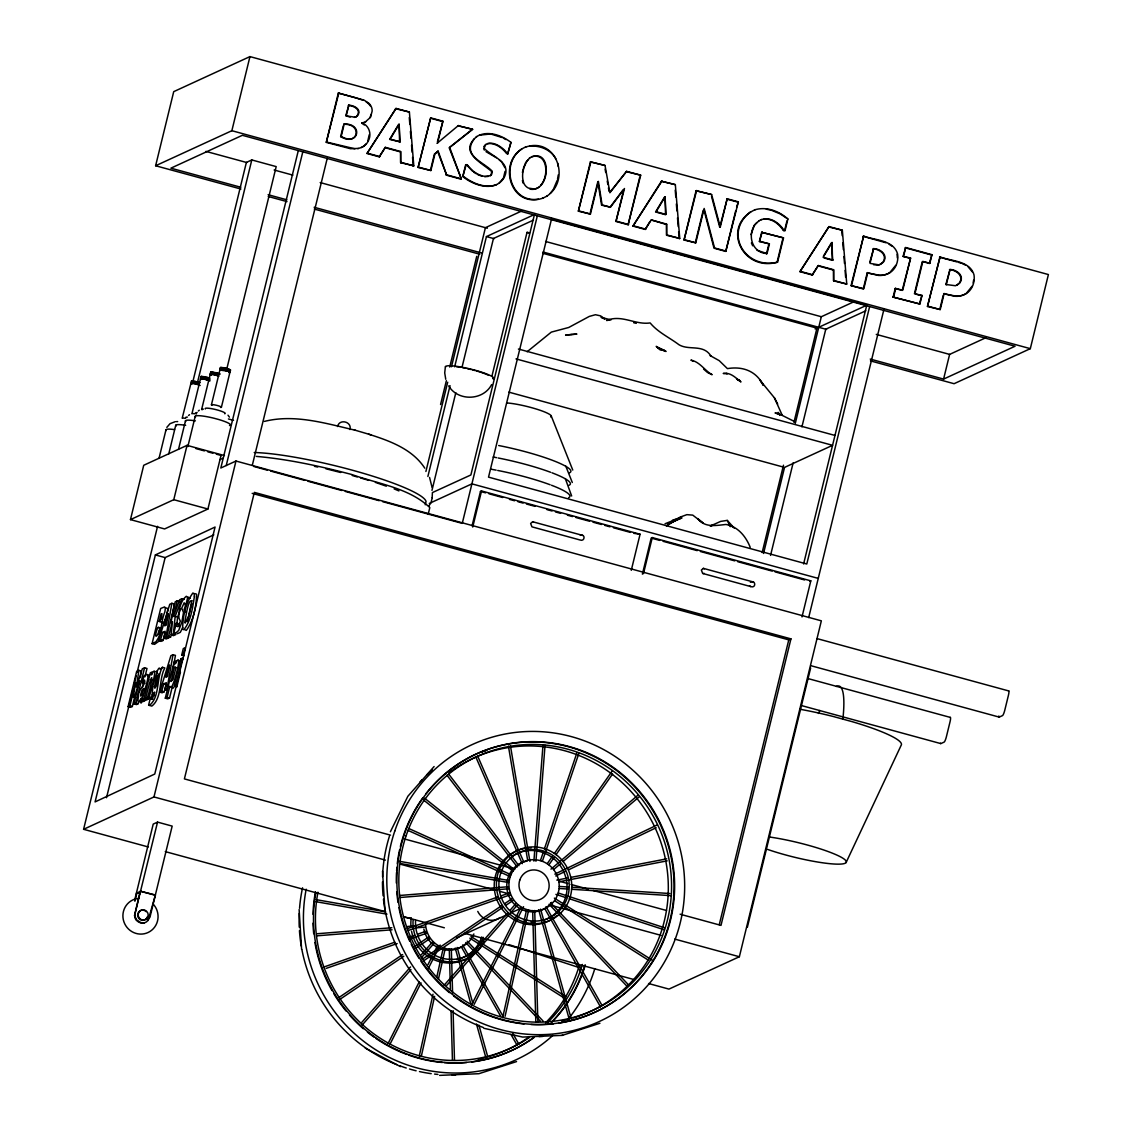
<?xml version="1.0" encoding="UTF-8"?>
<svg xmlns="http://www.w3.org/2000/svg" width="1132" height="1132" viewBox="0 0 1132 1132"><rect width="100%" height="100%" fill="white"/><g stroke="black" fill="none" stroke-linecap="round" stroke-linejoin="round"><path stroke-width="1.5" d="M157.263 673.059L156.909 671.078L155.975 671.587M432.155 497.698L432.41 492.576L470.884 474.959L534.46 214.5L486.435 236.588L454.654 366.81M533.894 861.112L542.992 745.125M535.945 861.254L545.044 745.266M369.216 134.765L367.744 141.259M179.62 601.545L177.186 600.88L175.248 601.771L166.645 636.991L168.583 636.099L172.46 621.61L171.074 634.953L173.422 633.878L175.163 616.317L181.898 598.701L184.346 599.38M176.903 624.015L177.597 616.982L180.667 608.974M349.944 429.552C352.179 421.599 339.246 418.444 337.562 426.523M445.4 366.527L444.72 372.909L445.739 379.262M505.013 171.441L503.457 178.035L499.17 183.172M134.566 915.448L140.212 891.224L155.395 894.973L149.962 917.203L146.552 921.858C141.698 925.254 134.496 921.307 134.566 915.448L157.546 822.115L172.177 826.105L155.296 895.271L140.665 891.28L136.335 893.261M187.388 621.581L191.803 603.54M973.18 282.958L973.577 280.241M140.326 677.7L141.344 671.064L138.896 670.399L136.364 686.997L142.321 668.828L144.556 667.795L146.99 668.46L144.953 676.851M135.755 697.553L133.321 696.888L135.599 682.469L129.897 705.816L128.072 706.651L136.661 671.432L138.896 670.399M557.524 179.21L558.274 174.88M751.04 234.621L754.379 225.098L759.204 220.655M171.866 603.314L169.758 604.29L158.551 640.712L160.489 639.821L162.725 632.406L165.159 631.288L163.885 638.264L165.88 637.344L171.866 603.314L174.314 603.979L171.017 622.699M172.998 654.721L167.012 688.751L165.017 689.657L166.291 682.695L163.857 683.813L161.621 691.227L159.683 692.119L170.89 655.697L172.998 654.721L175.446 655.386L172.446 672.394M522.432 172.588L522.956 169.772M142.986 695.6L143.311 694.058M419.293 1055.944L433.004 994.221M436.796 977.072L443.277 947.923M421.302 1056.368L434.617 996.358M438.424 979.208L445.272 948.333M502.679 1017.611L526.649 909.576M505.07 1016.31L528.658 910.001M240.932 189.03L155.622 165.753L173.72 91.65L249.946 56.6L1048.402 274.552L1030.318 348.656L954.078 383.706L870.48 360.882M221.193 454.682L207.92 509.018L164.607 528.941L130.463 519.616L143.722 465.28L187.035 445.357L224.447 455.573M155.622 165.753L231.862 130.704L249.946 56.6M159.018 458.361L166.008 429.721M168.767 453.875L175.757 425.236M200.039 382.644L191.549 380.876L182.195 418.246A5.136 0.75 13.7 0 1 184.997 418.274M191.874 384.328L191.549 380.876M191.166 383.989L192.129 380.833M191.52 383.295L192.398 383.352L192.992 380.89M148.264 846.962L83.598 829.303L157.56 526.323M193.148 380.493L246.38 162.428L251.799 159.937L276.194 166.602L226.725 369.216M192.398 383.352L193.473 383.507L194.081 381.031M178.502 449.39L185.492 420.764M193.473 383.507L194.718 383.734L195.312 381.272M200.152 385.46L196.02 384.031L196.614 381.569M196.911 384.272L197.52 381.809M155.381 554.921L95.088 801.909L154.773 774.033L215.066 527.045L155.381 554.921L165.131 557.595L213.821 534.842M197.732 381.442L251.799 159.937M197.293 384.385L197.902 381.909M198.454 384.753L199.062 382.276M209.901 380.975L209.788 378.159L201.029 376.517L191.945 413.76A5.136 0.75 13.7 0 1 194.746 413.788M200.916 379.503L201.298 376.39M200.505 379.22L201.878 376.348M201.284 378.824L202.147 378.866L202.741 376.404M130.463 519.616L173.776 499.693L187.035 445.357M202.147 378.866L203.236 379.022L203.831 376.546M187.841 446.588L195.242 416.279M203.236 379.022L204.468 379.248L205.076 376.786M209.194 380.635L205.769 379.545L206.378 377.083M206.675 379.8L207.269 377.324M207.043 379.899L207.651 377.423M106.521 797.72L132.897 689.657M133.732 686.233L136.25 675.931M137.085 672.507L165.131 557.595M208.217 380.267L208.812 377.791M201.68 409.289L210.764 372.046L220.245 374.027M211.373 375.371L210.17 374.522L211.033 371.904M210.651 375.032L210.764 372.046M210.425 374.381L211.613 371.876M211.019 374.338L211.882 374.395L212.491 371.919M211.882 374.395L212.972 374.55L213.58 372.074M128.072 706.651L130.505 707.316L132.331 706.481L134.779 696.477M134.029 703.906L135.953 703.029L138.401 703.694L136.463 704.571L134.029 703.906L139.731 680.558L134.637 696.279L133.321 696.888M212.972 374.55L214.203 374.777L214.811 372.301M218.929 376.149L215.505 375.074L216.113 372.598M135.953 703.029L144.556 667.795M216.41 375.315L217.004 372.853M216.792 375.414L217.386 372.952M142.278 682.723L143.849 676.313C155.013 666.04 139.519 701.84 142.462 700.029L140.665 700.864L141.344 698.048L138.642 702.42L137.934 700.651A8.207 1.472 -74.7 0 1 138.486 696.633C137.184 690.138 146.636 684.492 144.5 680.035L142.278 682.723L144.882 683.318M152.084 643.683L160.687 608.464L164.635 606.908L165.159 607.771A7.047 1.274 -74.7 0 1 164.819 611.973C161.975 618.935 161.763 625.317 160.249 632.547A9.792 1.755 -74.7 0 1 158.169 638.335L155.961 641.759L152.084 643.683L154.532 644.349L159.824 640.542M217.952 375.782L218.547 373.319M142.49 686.912L143.722 681.889M211.429 404.803L220.514 367.56L225.862 368.126L230.475 370.051L221.391 407.294M220.782 367.433C216.212 372.202 230.956 369.442 229.032 372.697M157.744 627.51C153.344 638.802 157.093 638.25 158.947 630.807C161.734 627.086 155.353 626.336 160.192 628.189L158.749 634.062M159.23 621.482L161.041 614.025L161.947 613.643L161.367 618.794L159.23 621.482L163.885 622.742L165.385 619.43M220.768 369.853L221.363 367.391M221.631 369.909L222.226 367.447M222.721 370.065L223.315 367.589M223.952 370.291L224.56 367.829M143.806 699.42L150.287 672.847L152.113 672.012L151.391 674.941C160.362 658.244 148.207 700.312 149.268 696.902L147.443 697.751C153.513 677.502 153.598 664.894 145.618 698.586L143.806 699.42L146.24 700.085L148.066 699.251L148.9 695.826M225.254 370.588L225.862 368.126M164.31 625.204L163.885 622.742M226.145 370.829L226.754 368.367M226.527 370.942L227.136 368.466M227.702 371.31L228.296 368.834M228.664 371.678L229.272 369.202M229.386 372.018L229.994 369.541M229.612 372.654L230.404 369.839M148.632 705.066L150.259 698.43L151.235 699.279L152.509 698.444L154.716 692.091L152.169 695.048L152.848 685.709L157.433 670.696A11.136 1.995 -74.7 0 1 159.301 668.05L160.277 669.309L162.385 667.286L164.833 667.951C158.706 678.634 162.442 698.048 151.787 706.113L148.632 705.066L149.339 705.448C159.994 697.383 156.258 677.969 162.385 667.286M147.443 697.751L149.877 698.416L151.702 697.567L152.466 694.425M177.186 600.88L173.366 616.515L179.663 599.734L181.898 598.701M176.351 623.251L174.13 631.698L175.488 633.326L178.672 630.439L181.799 622.473L183.511 612.454L181.728 608.181L184.176 602.79L185.69 605.634L187.657 597.597L186.285 596.267C180.356 600.993 178.446 610.841 178.955 618.185L180.356 621.185L177.851 626.689L176.79 626.109L176.351 623.251L178.785 623.916L179.224 626.774M298.268 150.754L220.825 468.011L235.98 461.035L821.351 620.831L739.366 956.738L668.97 989.099L648.551 983.524M165.3 698.189L174.158 661.866L175.969 661.031L175.304 663.805C183.625 647.334 174.186 686.657 170.805 687.464L169.814 686.275L167.112 697.354L165.3 698.189L167.734 698.854L169.545 698.019L172.248 686.94L173.238 688.129L175.149 685.299M226.23 465.521L302.838 151.702M174.356 685.369L180.851 658.796L182.662 657.961L176.182 684.535L174.356 685.369L176.804 686.034M181.714 655.032L183.299 648.579L185.209 647.702L183.639 654.154L181.714 655.032L184.162 655.697M176.804 687.039L180.427 672.182M83.598 829.303L153.98 796.942L235.98 461.035M134.765 899.813L153.216 824.11L157.546 822.115M134.878 901.27L136.972 892.723L140.226 893.615M358.363 148.419L350.467 148.716L326.285 142.377L338.327 93.05L364.094 100.14L368.862 103.281A9.863 9.594 65.3 0 1 372.173 110.993L370.504 117.304L365.169 122.072M326.285 142.377L338.864 92.81M252.295 465.323L327.233 158.353M148.08 920.641L155.395 894.973M340.661 136.647L341.199 136.406C358.702 146.82 363.598 123.232 344.213 124.053L343.675 124.294C363.061 123.473 358.165 147.061 340.661 136.647L343.293 125.836M355.901 116.936L357.5 115.804C362.24 109.479 354.259 105.432 348.826 105.163L345.741 115.846L355.009 117.176M341.199 136.406L344.213 124.053M346.279 115.606L348.826 105.163M361.9 123.261L362.509 122.751L361.9 123.261L364.363 124.973M472.638 129.317L457.936 125.709L472.638 129.317L449.687 147.471L461.318 178.842L446.532 174.795L438.155 151.136L434.943 153.867L430.868 170.522L418.104 167.437L430.684 117.87L442.909 121.209L437.56 143.099M418.104 167.437L430.684 117.87M430.74 169.107L434.391 154.108L438.155 151.136M437.433 141.67L442.909 121.209M485.656 144.372L484.171 148.264C491.783 156.881 512.357 162.06 504.009 177.795C494.953 192.582 473.558 185.591 462.804 176.521L465.662 164.805L467.318 164.862C472.115 171.385 479.699 176.917 488.133 176.479M462.804 176.521L466.2 164.55M440.56 404.52L446.376 380.677M449.715 367.051L476.742 256.327M425.901 471.478L447.692 382.206M451.47 366.754L485.416 227.688L521.696 210.991M427.882 476.473L450.041 385.658M487.482 143.594C495.123 142.717 502.212 147.712 506.598 153.584L507.688 153.867L510.971 142.363C501.434 135.161 487.368 129.869 476.289 136.802M507.688 153.867L510.971 142.363M425.236 504.787L426.042 501.49A97.663 14.306 13.7 0 0 358.448 471.903A97.663 14.306 13.7 0 0 254.233 452.517M431.971 490.382L455.814 392.719M462.082 367.009L493.453 238.498L533.469 220.103M428.151 514.423L429.82 507.589C409.048 487.821 377.862 483.845 351.642 474.478C320.342 466.257 288.603 459.224 256.313 456.394M432.24 497.712L431.023 502.65L428.745 506.131M491.882 376.348L527.031 232.343L529.535 232.923L527.087 232.4M462.337 523.041L537.29 216.028M472.072 525.828L480.463 491.458L481.539 490.963L640.075 534.233L631.274 570.316M472.737 527.045L481.539 490.963M551.68 218.391L488.529 477.138L806.791 564.005L869.532 306.984M615.95 221.448L624.468 188.506L610.459 207.184L602.111 204.906L598.404 181.389L590.423 214.075L578.367 211.189L590.409 161.862L605.04 165.47L609.893 192.751L626.59 171.342L640.698 175.191L628.119 224.759L615.95 221.448L623.534 190.388M578.367 211.189L590.946 161.621M589.885 214.33L597.852 181.629L601.573 205.147L610.459 207.184M628.119 224.759L639.736 177.144M726.319 251.177L714.547 247.965L704.161 208.458L695.77 242.828L684.039 240.026L696.081 190.714L711.632 194.562L720.277 227.051L727.168 198.808L738.361 201.85L725.782 251.417L714.009 248.205L704.062 210.354M684.039 240.026L696.619 190.459M695.628 241.441L703.227 210.34M727.168 198.808L719.74 227.306L711.533 196.43M642.382 574.15L651.197 538.068L652.273 537.573L810.809 580.843L802.008 616.926M643.471 573.655L652.273 537.573M726.192 249.719L735.743 210.609M736.578 207.213L738.361 201.85M757.011 250.271L767.043 253.568L769.406 243.889L759.416 241.555L761.666 232.315L783.5 237.89L777.571 262.157C742.153 272.288 720.518 225.692 755.214 209.618M759.416 241.555L762.204 232.074M766.506 253.809L768.869 244.144M784.943 229.173L786.952 220.91M777.033 262.412L782.566 239.743M764.015 219.113C772.222 218.335 779.099 224.108 783.415 230.518L785.07 230.574L787.9 219.014C779.141 211.09 766.336 206.222 754.662 209.873M762.147 552.586L783.486 465.21M793.942 422.363L816.936 328.124L542.921 253.327M763.534 553.477L784.448 467.799M795.315 423.255L821.323 316.734L853.33 302.018M770.552 555.388L793.136 462.861M801.923 426.877L825.766 329.214L865.782 310.805M851.052 285.618L863.631 236.05C874.711 240.451 893.601 239.673 897.605 254.063C898.652 260.869 896.119 268.539 890.261 272.458A19.173 18.65 65.3 0 1 878.998 275.189L867.225 272.826L863.277 288.957L851.052 285.618L863.829 288.702L867.763 272.571M851.589 285.363L863.631 236.05M869.871 261.973L873.621 248.601C880.54 248.856 888.436 254.941 883.37 262.171L878.573 265.129L873.593 264.704M873.621 248.601L870.013 263.374L879.111 264.888M803.607 563.948L866.758 305.215L815.139 328.945M719.259 924.66L788.778 639.863L790.943 638.873L720.999 925.382L680.12 914.217M808.687 617.577L884.05 308.852M893.106 297.093L895.214 288.49L902.756 290.146L910.595 258.054L903.053 256.398L905.699 247.526L931.919 254.7L929.825 263.303L922.283 261.648L914.444 293.74L921.986 295.395L919.892 304.013L893.106 297.093L919.892 304.013M893.657 296.853L895.752 288.236M903.591 256.143L905.699 247.526M895.214 288.49L902.218 290.4L910.595 258.054M747.332 927.334L810.639 667.993M914.981 293.485L922.821 261.393L929.825 263.303M919.693 302.824L921.986 295.395M929.287 263.558L931.919 254.7M944.173 293.429L940.225 309.56L927.462 306.475L940.041 256.907C951.121 261.308 970.011 260.53 974.015 274.92C975.062 281.726 972.515 289.396 966.657 293.315A19.173 18.65 65.3 0 1 955.408 296.046L943.621 293.683L954.87 296.287A19.173 18.65 65.3 0 0 966.12 293.57L972.091 286.24M927.462 306.475L940.041 256.907M940.084 308.201L943.225 295.296M945.871 284.472L950.017 269.458C956.95 269.713 964.846 275.798 959.766 283.028L955.521 285.745L945.871 284.472L946.72 284.712M946.409 284.231L950.017 269.458M870.239 359.07L943.579 379.093L949.621 354.401L986.142 337.605M166.135 617.181L167.253 612.638A7.047 1.274 -74.7 0 0 167.593 608.436L165.852 607.87M158.551 640.712L160.985 641.377L162.937 640.486L165.173 633.071L162.725 632.406M159.683 692.119L162.117 692.784L164.055 691.893L166.305 684.478L163.857 683.813M523.366 168.427L525.743 162.442L529.96 157.758M557.086 180.596L553.336 189.454L550.293 193.303M540.431 860.589L543.247 852.297M544.365 848.972L576.924 752.766M542.384 861.211L578.877 753.388M369.966 117.558L371.239 114.261M491.09 174.752L491.727 171.54C481.708 162.683 458.106 151.914 476.827 136.548M182.761 627.581L180.285 632.363L177.342 633.736M483.718 146.736C489.845 138.316 502.65 146.736 507.15 153.329L508.226 153.627M356.962 116.044C361.702 109.733 353.722 105.686 348.288 105.418M846.113 862.513L901.157 745.295A77.103 11.292 13.7 0 0 852.269 721.692L833.18 716.471A77.103 11.292 13.7 0 0 799.871 709.24M390.398 831.751L407.86 796.277L434.108 766.534M388.12 1043.421L419.194 981.968M427.967 964.648L431.943 956.766M434.334 952.04L437.518 945.744M389.96 1044.298L421.033 982.859M428.207 968.681L440.164 945.05M471.492 1005.074L520.904 907.397M474.138 1004.381L523.55 906.704M143.141 700.142L141.076 703.085L140.382 702.222M493.326 378.965L493.764 378.102A24.819 3.637 13.7 0 0 474.506 370.065L468.224 368.508A24.819 3.637 13.7 0 0 445.598 367.065M895.681 265.383L889.71 272.713A19.173 18.65 65.3 0 1 878.46 275.43L867.225 272.826M166.814 427.387L170.041 423.665L175.29 421.67M400.657 162.668L413.803 165.866L409.388 112.054L396.044 108.417L367.009 153.485L379.277 156.839L385.319 147.344L400.615 151.532L400.657 162.668L400.615 151.532M379.277 156.839L385.319 147.344M666.607 235.272L666.564 224.122L666.607 235.272L679.752 238.456L675.337 184.643L661.442 181.261L632.958 226.089L645.226 229.428L649.938 221.518M645.226 229.428L651.268 219.948L666.564 224.122M833.619 280.863L846.75 284.047L842.335 230.235L828.992 226.598L799.956 271.666L812.224 275.019L818.266 265.539L833.577 269.713L833.619 280.863L833.577 269.713M812.224 275.019L818.266 265.539M398.577 124.478L389.634 139.392L400.12 141.854L399.115 124.237L399.582 142.094M399.115 124.237L390.186 139.137L400.12 141.854M664.526 197.081L655.584 211.981L665.531 214.698L665.064 196.827L666.069 214.443L656.121 211.726L665.064 196.827M823.488 256.087L831.539 242.658L832.529 260.289L824.252 258.025M571.66 496L565.307 478.61M367.009 153.485L396.044 108.417M632.958 226.089L661.994 181.007M799.956 271.666L828.992 226.598M474.379 138.698C461.304 155.862 483.774 161.834 492.264 171.286L491.628 174.498L490.142 175.743M528.05 159.626C523.394 166.178 521.031 175.191 523.734 182.974A9.608 9.353 65.3 0 0 528.446 188.096L534.912 189.086L539.129 187.105M186.115 603.837L184.091 609.709L185.634 611.888M540.544 185.407C549.062 176.719 548.1 152.197 531.587 156.711M547.308 863.574L552.359 856.372M554.369 853.486L611.931 771.373M548.949 864.777L554.001 857.575M556.024 854.702L612.553 774.019M491.628 384.611C483.237 400.785 457.979 401.535 448.668 385.927M609.907 207.425L622.925 190.077M610.403 191.662L626.59 171.342M756.926 222.438C746.413 232.584 751.124 253.03 767.043 253.568M361.9 1022.238L410.591 966.912M421.033 955.054L432.622 941.881M362.254 1024.941L410.944 969.615M421.373 957.757L434.122 943.253M444.126 985.222L507.886 912.76M510.207 910.128L515.994 903.534M446.8 985.293L517.508 904.921M880.512 264.52L882.818 262.426C887.898 255.195 880.003 249.111 873.069 248.842M956.922 285.377L959.228 283.283C964.308 276.052 956.399 269.968 949.479 269.699M551.001 869.121L637.684 795.414M553.647 869.56L560.312 863.9M562.972 861.622L639 796.999M437.023 143.354L458.474 125.454M179.79 660.635L181.035 660.663M521.739 149C499.976 163.39 509.938 203.647 538.422 199.147M546.629 196.303C571.533 180.13 556.435 136.406 525.375 147.16M461.318 178.842L449.149 147.712L472.101 129.572M188.549 415.472L189.525 414.708M198.284 411.001L199.274 410.223M147.358 675.733L149.863 674.672M527.13 351.741L551.312 332.115L568.745 327.473L589.319 316.408L595.446 314.724L600.583 315.87L604.927 319.082L601.064 317.285L610.955 319.903L606.596 320.483C621.652 314.144 635.165 325.153 650.15 322.931C658.06 332.454 669.352 337.463 678.917 344.694C689.034 350.835 703.326 343.718 710.953 356.071L710.146 355.604L719.216 360.641L727.423 368.622C742.521 366.089 756.261 370.872 763.35 385.375L759.784 379.758M750.742 211.67C722.839 232.838 745.365 269.982 777.571 262.157M338.878 997.561L402.652 954.545M414.255 946.734L428.745 936.956M340.01 999.273L403.784 956.257M415.387 948.446L429.877 938.669M422.264 959.228L501.985 905.458M504.872 903.506L512.131 898.61M423.396 960.941L503.117 907.171M506.018 905.218L513.263 900.322M529.422 158.013C552.968 145.363 550.591 193.232 529.946 189.129M667.993 524.017L681.959 517.89L673.965 520.833L666.38 525.828L681.167 517.055L672.578 521.866L680.077 517.14L686.883 514.65L692.77 515.131L703.354 523.309L697.737 518.555C704.868 528.078 716.018 525.418 725.994 524.47C737.993 526.606 745.903 536.511 750.205 547.28M230.475 370.051L229.626 370.235M710.174 526.069L720.674 521.399L727.253 520.395L734.385 528.276M525.913 146.905C496.283 159.018 509.428 209.703 542.978 198.114M542.44 198.355L547.166 196.048M554.85 874.13L656.857 825.115M555.741 875.984L565.307 871.385M568.49 869.857L656.164 827.733M665.064 523.748L680.077 517.791L672.38 520.267M409.388 112.054L395.493 108.658M465.662 164.805L467.318 164.862M437.603 151.391L446.532 174.795M605.04 165.47L590.409 161.862M640.698 175.191L626.053 171.597M675.337 184.643L661.442 181.261M651.268 219.948L666.026 224.377M711.632 194.562L696.081 190.714M219.976 459.62L223.23 458.135M758.666 220.896L761.808 219.452M787.9 219.014L780.217 213.906L771.925 210.467M783.415 230.518L785.07 230.574M783.5 237.89L761.666 232.315M830.124 227.306L842.335 230.235M832.529 260.289L832.077 242.418L823.134 257.318L833.081 260.035M429.297 503.443L471.903 483.859L818.252 578.395M178.785 623.916L176.182 623.336M943.579 379.093L1015.05 346.236L242.361 135.302L170.89 168.173L240.819 187.261M640.075 534.233L633.878 533.342M809.734 581.339L810.809 580.843M134.864 917.429L135.118 915.194M135.656 919.283L140.849 922.622L144.203 922.877M456.734 937.805L505.848 915.236M510.603 913.043L521.696 907.949M711.193 525.856L713.924 524.668L710.924 525.941M750.374 582.258C755.737 579.287 756.459 588.682 750.7 586.574L702.675 573.443L701.373 570.061L703.368 568.363L753.417 582.018M704.189 573.372L703.184 573.599M490.68 175.488L484.652 176.691M407.279 928.664L497.995 896.926M501.306 895.78L509.542 892.893M407.973 930.603L510.235 894.832M323.894 967.011L394.827 942.192M409.671 936.999L414.623 935.273M417.92 934.112L426.17 931.226M326.228 968.369L397.162 943.55M410.364 938.937L426.849 933.164M354.457 117.417L356.453 116.681M357.825 148.66L361.702 147.33A13.711 13.329 65.3 0 0 368.282 141.019C371.834 134.496 369.372 126.048 362.438 123.02M599.932 1023.257L562.25 1035.356L522.63 1037.068L483.831 1028.266M516.546 1061.59L478.878 1073.702L439.612 1075.386M562.632 1035.242L561.854 1035.37M496.623 184.657C485.119 188.818 472.483 183.313 463.342 176.281M479.388 135.175L490.665 133.972L501.943 137.481M361.957 122.992L365.721 121.817M188.082 597.088L190.091 598.262L187.657 597.597M264.449 421.401C294.688 413.803 325.875 423.439 355.335 430.245M761.27 219.707C770.298 216.396 779.255 222.947 783.967 230.277M556.831 880.116L567.132 878.121M570.57 877.456L666.762 858.834M558.953 881.8L667.187 860.844M580.348 535.337C585.697 533.625 584.947 542.072 579.966 539.964L531.941 526.847L530.639 523.465L532.634 521.753L582.683 535.408M195.27 593.692L196.529 594.201C196.402 606.483 193.643 620.378 186.313 630.383L185.068 629.859M400.12 895.44L508.424 886.724M400.318 897.478L508.622 888.776M316.734 933.773L391.856 927.731M407.577 926.471L416.307 925.764M316.932 935.824L392.054 929.782M416.505 927.816L425.25 927.108M529.932 146.099C539.893 145.405 550.831 149.594 555.812 158.65M559.335 886.441L568.108 887.007M571.618 887.233L669.847 893.516M559.25 888.493L568.023 889.044M571.533 889.271L671.517 895.681M354.91 148.801L326.823 142.123M493.085 378.626L493.962 378.64L492.986 378.23M399.469 861.311L508.876 880.512M400.855 863.617L508.537 882.521M316.139 899.657L385.573 911.84M315.743 901.652L386.96 914.161M404.265 917.203L411.256 918.42M766.279 209.194L770.567 210.014M314.47 466.356L317.724 467.035M633.679 322.747L636.311 323.327M214.203 374.777L215.505 375.074M204.468 379.248L205.769 379.545M194.718 383.734L196.02 384.031M325.86 468.761L340.675 472.497M347.269 116.271L350.213 117.021M228.438 418.967L233.517 420.354M338.327 93.05L355.533 97.748M431.66 118.535L442.371 121.449M726.631 199.048L737.823 202.104M863.093 236.305L885.875 242.729M905.147 247.781L931.381 254.941M939.489 257.162L956.823 261.888M903.053 256.398L910.043 258.308M759.954 241.314L769.406 243.889M384.767 147.599L400.077 151.773M817.728 265.779L833.039 269.954M915.845 294.122L921.448 295.65M367.546 153.244L379.814 156.584M401.209 162.428L413.803 165.866M418.642 167.182L430.868 170.522M578.905 210.934L590.423 214.075M616.487 221.193L628.656 224.518M633.495 225.834L645.764 229.188M667.158 235.017L679.752 238.456M684.591 239.786L695.77 242.828M800.508 271.425L812.762 274.765M834.157 280.609L846.75 284.047M927.999 306.22L940.225 309.56M445.994 175.05L460.781 179.082M231.862 130.704L1030.318 348.656M551.907 219.268L865.06 304.749M545.596 241.47L821.323 316.734M205.911 151.391L246.847 162.555M274.142 170.012L292.905 175.135M320.2 182.577L487.354 228.211M876.267 334.379L949.621 354.401M486.435 236.588L494.231 238.71M543.02 252.026L826.544 329.426M268.114 194.704L286.877 199.826M314.172 207.283L481.326 252.917M268.227 196.487L286.99 201.609M314.3 209.066L479.784 254.233M518.414 349.024L834.977 435.438M516.008 358.901L832.572 445.315L784.547 467.403L508.82 392.139M480.463 491.458L485.571 492.859M488.982 493.793L502.622 497.514M509.442 499.368L514.551 500.768M517.961 501.702L523.069 503.089M526.479 504.023L535.012 506.358M546.94 509.612L552.062 510.999M555.458 511.933L560.581 513.334M567.401 515.187L572.509 516.588M575.919 517.522L589.56 521.244M592.97 522.177L601.488 524.498M604.898 525.432L610.021 526.833M613.431 527.753L630.467 532.408M652.895 538.535L659.715 540.389M663.069 541.308L697.213 550.633M700.397 551.496L734.725 560.864M737.724 561.684L772.222 571.108M775.052 571.872L804.611 579.952M195.921 448.583L204.411 450.89M207.807 451.824L212.901 453.21M216.283 454.144L221.377 455.531M253.752 466.455L267.308 470.162M270.704 471.082L304.607 480.336M307.989 481.27L341.892 490.524M345.288 491.444L379.192 500.698M382.588 501.632L462.266 523.38M817.035 638.604L1008.768 690.945M790.943 638.873L254.346 492.392L184.403 778.901L390.526 835.161M252.181 493.382L788.778 639.863M810.682 665.644L999.018 717.051M173.776 499.693L207.92 509.018M807.866 678.535L950.399 717.433M801.498 705.576L940.635 743.554M175.163 616.317L177.597 616.982M161.409 622.26L163.843 622.94M173.422 633.878L175.856 634.543L173.507 635.632L171.074 634.953M168.583 636.099L171.031 636.764L169.093 637.656L166.645 636.991M165.88 637.344L168.314 638.009L166.319 638.929L163.885 638.264M160.489 639.821L162.937 640.486M180.851 658.796L183.285 659.461M150.216 679.752L152.664 680.417M165.017 689.657L167.451 690.336M161.621 691.227L164.055 691.893M167.112 697.354L169.545 698.019M149.268 696.902L151.702 697.567M150.259 698.43L152.693 699.095M145.618 698.586L148.066 699.251M142.462 700.029L144.91 700.694L143.099 701.529L140.665 700.864M129.897 705.816L132.331 706.481M404.152 838.883L514.876 869.107M559.166 881.205L567.684 883.526M571.094 884.46L588.131 889.115M593.239 890.502L666.493 910.496M153.98 796.942L385.418 860.122M400.728 864.296L496.014 890.304M499.424 891.238L507.928 893.558M550.477 905.176L661.088 935.372M674.7 939.079L739.366 956.738M165.272 851.604L384.795 911.529M403.516 916.637L444.352 927.787M464.771 933.362L633.241 979.35M368.565 434.15C389.422 440.773 412.26 448.895 424.783 468.167M354.387 429.976L370.787 434.801M352.222 475.468L357.203 476.94M360.528 477.93L368.848 480.378M703.368 568.363L704.345 568.83M532.634 521.753L533.611 522.22M958.394 262.313L960.983 263.162M357.132 98.272L363.556 100.38M558.246 892.978L664.569 927.773M555.911 894.365L565.873 897.619M569.198 898.709L663.904 929.697M509.075 944.654L578.862 967.492M731.456 526.281L732.446 526.621M375.4 482.388L386.337 486.194M842.887 718.933L842.887 718.933A91.013 16.513 -74.7 0 0 836.265 686.445M477.718 174.597L481.836 176.182M394.134 488.897L398.917 490.92M726.447 373.348L727.395 373.772L723.235 373.447C730.635 372.159 735.673 377.89 740.965 381.923L736.536 378.824L740.172 380.819L737.045 379.347M408.808 828.511L511.056 874.739M407.93 830.364L510.178 876.592M795.372 421.967L779.948 414.255L775.066 412.925L779.042 414.27L778.448 413.647M962.285 263.586L965.483 265.086M221.716 368.409L220.514 367.56M211.26 372.555L211.967 372.895M202.232 377.366L201.029 376.517M693.449 361.377L690.888 360.089C700.043 361.9 704.585 370.56 712.127 374.706L707.486 372.485L703.595 369.046M750.7 586.574L749.526 585.753M365.296 1048.105L400.445 1066.613M503.315 138.09L505.863 139.533M473.671 172.149L476.374 173.776M485.996 151.674L496.396 157.73M554.355 898.115L652.442 960.318M554.722 900.789L648.353 960.162M470.969 936.461L566.085 996.783M469.851 938.173L564.967 998.509M889.087 244.229L891.747 246.026M366.075 101.753L368.31 103.536A9.863 9.594 65.3 0 1 370.192 105.828M424.557 798.187L514.296 869.602M423.269 799.786L513.008 871.201M472.426 171.074L466.78 165.102M499.198 159.782L501.787 162.032L504.886 167.692M968.157 266.883L972.331 271.892M550.591 902.827L628.868 985.222M549.105 904.242L627.383 986.637M467.205 941.159L543.077 1021.036M465.719 942.574L540.389 1021.177M782.24 415.345L774.429 397.841L760.435 380.762M227.999 415.175L229.414 417.142M448.583 773.948L518.895 865.697M446.956 775.194L517.253 866.942M154.603 695.713L154.136 694.44M727.253 520.395L730.239 526.663M779.863 415.26L778.151 412.388L779.623 414.892M545.992 906.633L601.347 1004.24M545.072 909.166L600.427 1006.773M462.606 944.965L468.662 955.649M470.388 958.691L503.259 1016.649M512.782 1033.431L518.838 1044.1M461.686 947.512L466.879 956.653M468.606 959.71L500.613 1016.14M510.985 1034.436L517.041 1045.119M777.67 404.053L774.429 397.841M751.379 242.956L752.695 245.8M477.945 756.728L523.437 861.254M476.063 757.549L522.248 863.674M483.633 148.518L484.312 150.089M135.416 917.189L136.194 919.028M551.27 416.038L572.764 470.049M565.788 466.143L572.297 482.501M429.566 477.449L432.07 487.453M522.376 180.582L523.196 183.228M540.587 909.138L571.25 1018.842M538.606 909.689L568.802 1017.71M457.201 947.47L472.766 1003.164M478.907 1025.111L487.397 1055.491M455.22 948.022L470.799 1003.73M476.459 1023.979L485.416 1056.043M557.652 163.164L558.26 166.446M605.111 169.121L605.719 172.531M607.233 181.063L607.842 184.474M608.436 187.884L609.044 191.294M510.447 745.804L529.932 861.438M508.424 746.144L527.611 860.065M897.068 254.318L897.365 258.011M841.798 230.489L842.222 235.697M842.788 242.644L843.368 249.578M843.934 256.525L844.5 263.473M845.066 270.406L845.646 277.354M675.224 190.105L675.79 197.053M676.356 203.986L676.922 210.934M677.502 217.882L678.21 226.556M678.634 231.763L679.2 238.71M409.275 117.516L409.841 124.449M410.407 131.397L410.973 138.345M411.553 145.278L412.119 152.226M412.543 157.433L413.251 166.107M382.517 871.187L384.979 911.005M299.131 909.52L301.607 949.338M534.714 910.482L537.87 1021.743M532.663 910.538L535.818 1021.814M451.328 948.814L452.588 992.976M453.083 1010.635L454.484 1060.09M449.277 948.885L450.423 989.51M451.031 1010.706L452.432 1060.16M818.45 713.443A91.013 16.513 -74.7 0 1 819.794 710.486M768.798 836.916A51.407 7.528 13.7 0 1 834.284 853.952A51.407 7.528 13.7 0 1 833.336 863.971A51.407 7.528 13.7 0 1 767.609 849.424M506.924 402.95A26.277 3.849 13.7 0 1 537.558 409.43A26.277 3.849 13.7 0 1 550.69 416.93M498.674 445.527A58.355 8.547 13.7 0 1 569.509 472.794M493.142 457.045A58.355 8.547 13.7 0 1 496.623 457.682M498.193 457.993A58.355 8.547 13.7 0 1 550.619 472.285M552.006 472.808A58.355 8.547 13.7 0 1 569.042 485.26M490.948 469.2A58.355 8.547 13.7 0 1 496.156 470.148M497.726 470.459A58.355 8.547 13.7 0 1 550.152 484.751M551.525 485.26A58.355 8.547 13.7 0 1 568.575 497.712M365.976 143.99A13.711 13.329 65.3 0 1 361.165 147.584M224.674 413.76A10.315 1.514 13.7 0 0 218.49 410.308L215.929 409.614A10.315 1.514 13.7 0 0 205.345 408.935M220.542 407.463A5.136 0.75 13.7 0 0 218.037 405.709L216.764 405.369A5.136 0.75 13.7 0 0 211.91 405.313M229.499 425.547A18.14 2.66 13.7 0 0 218.618 419.477L214.118 418.26A18.14 2.66 13.7 0 0 195.511 417.057M185.761 421.543A18.14 2.66 13.7 0 1 195.397 420.863M202.161 409.798A5.136 0.75 13.7 0 1 203.392 409.161M196.43 414.001A10.315 1.514 13.7 0 1 197.152 412.614M176.026 426.014A18.14 2.66 13.7 0 1 185.662 425.335M185.86 417.892A10.315 1.514 13.7 0 1 187.417 417.1M166.277 430.5A18.14 2.66 13.7 0 1 174.554 429.622M176.493 421.656A10.315 1.514 13.7 0 1 177.667 421.571M456.253 366.669A22.697 3.325 13.7 0 1 460.823 367.334M462.479 367.631A22.697 3.325 13.7 0 1 465.931 368.31M467.233 368.608A22.697 3.325 13.7 0 1 471.237 369.541M472.553 369.881A22.697 3.325 13.7 0 1 475.185 370.588M476.459 370.942A22.697 3.325 13.7 0 1 479.742 371.933M481.284 372.442A22.697 3.325 13.7 0 1 485.444 373.956M486.633 374.437A22.697 3.325 13.7 0 1 488.684 375.371M465.04 944.244A25.696 25.003 65.3 0 1 423.863 929.018M473.883 933.957A25.696 25.003 65.3 0 1 442.555 947.654M441.027 947.031A25.696 25.003 65.3 0 1 425.561 923.019M534.247 1037.322A142.08 138.203 65.3 0 1 378.569 1039.586A142.08 138.203 65.3 0 1 315.715 893.176M585.343 964.988A142.08 138.203 65.3 0 1 551.227 1022.79M455.63 1074.947A152.353 148.207 65.3 0 1 452.078 1075.018M437.928 1074.424A152.353 148.207 65.3 0 1 434.589 1074.084M431.221 1073.66A152.353 148.207 65.3 0 1 419.463 1071.565M416.123 1070.787A152.353 148.207 65.3 0 1 409.501 1069.004M406.247 1068.014A152.353 148.207 65.3 0 1 399.822 1065.792M396.653 1064.589A152.353 148.207 65.3 0 1 301.876 949.493M301.268 946.111A152.353 148.207 65.3 0 1 299.442 930.631M299.244 927.165A152.353 148.207 65.3 0 1 299.244 913.354M299.555 908.232A152.353 148.207 65.3 0 1 302.541 887.799M552.911 1035.37A152.353 148.207 65.3 0 1 379.475 1052.053A152.353 148.207 65.3 0 1 306.178 889.2M594.824 968.61A152.353 148.207 65.3 0 1 567.557 1019.932M579.145 965.95A139.505 135.699 65.3 0 1 545.638 1022.705M528.969 1036.969A139.505 135.699 65.3 0 1 478.157 1059.283M529.436 1037.436A139.505 135.699 65.3 0 1 377.211 1036.247A139.505 135.699 65.3 0 1 317.95 892.228M582.4 964.45A139.505 135.699 65.3 0 1 580.843 969.332M580.292 970.931A139.505 135.699 65.3 0 1 565.958 1000.037M565.024 1001.452A139.505 135.699 65.3 0 1 547.69 1022.408M533.696 1037.577A142.08 138.203 65.3 0 1 471.803 1061.972M466.639 1062.524A142.08 138.203 65.3 0 1 444.112 1062.637M442.4 1062.495A142.08 138.203 65.3 0 1 408.482 1055.038M406.855 1054.444A142.08 138.203 65.3 0 1 375.81 1038.341M374.381 1037.351A142.08 138.203 65.3 0 1 367.376 1032.087M363.301 1028.705A142.08 138.203 65.3 0 1 349.463 1015.022M346.052 1011.032A142.08 138.203 65.3 0 1 333.798 993.655M332.001 990.599A142.08 138.203 65.3 0 1 314.908 942.532M313.72 933.787A142.08 138.203 65.3 0 1 312.998 923.16M312.998 914.345A142.08 138.203 65.3 0 1 315.488 891.691M584.805 965.242A142.08 138.203 65.3 0 1 567.104 1002.924M566.142 1004.339A142.08 138.203 65.3 0 1 551.892 1021.8M484.439 941.399A38.559 37.498 65.3 0 1 431.051 955.946M429.679 955.026A38.559 37.498 65.3 0 1 413.081 920.217M465.111 959.427A38.559 37.498 65.3 0 1 428.887 956.95M427.514 956.016A38.559 37.498 65.3 0 1 411.539 931.226M410.902 926.231A38.559 37.498 65.3 0 1 411.284 917.911M476.798 950.583A38.559 37.498 65.3 0 1 473.303 954.05M481.793 936.914A35.983 35.007 65.3 0 1 456.79 959.596M483.435 937.367A35.983 35.007 65.3 0 1 442.994 958.394A35.983 35.007 65.3 0 1 415.585 920.443M500.174 917.543A15.424 14.999 65.3 0 1 477.761 911.416M551.808 902.317A25.696 25.003 65.3 0 1 510.532 899.275A25.696 25.003 65.3 0 1 527.059 861.084M481.341 752.101A142.08 138.203 65.3 0 1 486.251 750.389M542.582 1036.459A152.353 148.207 65.3 0 1 539.016 1036.615M483.194 1027.46A152.353 148.207 65.3 0 1 383.451 899.218M383.097 895.766A152.353 148.207 65.3 0 1 382.475 881.899M382.559 876.734A152.353 148.207 65.3 0 1 389.436 836.194M419.661 782.424A152.353 148.207 65.3 0 1 422.052 779.792M427.005 774.698A152.353 148.207 65.3 0 1 432.155 769.887M425.986 793.631A142.08 138.203 65.3 0 1 654.522 813.526A142.08 138.203 65.3 0 1 558.6 1023.158M553.463 1023.837A142.08 138.203 65.3 0 1 530.936 1024.517M524.074 1023.979A142.08 138.203 65.3 0 1 453.536 995.919M449.39 992.637A142.08 138.203 65.3 0 1 421.005 961.337M419.052 958.351A142.08 138.203 65.3 0 1 411.256 944.442M409.742 941.286A142.08 138.203 65.3 0 1 398.917 907.652M398.011 902.459A142.08 138.203 65.3 0 1 396.78 891.917M396.342 883.059A142.08 138.203 65.3 0 1 396.525 872.503M396.625 870.763A142.08 138.203 65.3 0 1 396.908 867.282M397.261 863.801A142.08 138.203 65.3 0 1 399.582 849.891M400.374 846.467A142.08 138.203 65.3 0 1 422.859 797.777M569.778 1018.97A139.505 135.699 65.3 0 1 561.543 1020.937M448.81 772.972A139.505 135.699 65.3 0 1 576.089 754.393M577.674 754.987A139.505 135.699 65.3 0 1 654.395 826.303M655.131 827.86A139.505 135.699 65.3 0 1 665.432 859.202M665.758 860.886A139.505 135.699 65.3 0 1 573.047 1018.036M481.878 751.86A142.08 138.203 65.3 0 1 486.788 750.134M556.689 915.717A38.559 37.498 65.3 0 1 498.066 902.445A38.559 37.498 65.3 0 1 524.64 848.476M526.253 848.236A38.559 37.498 65.3 0 1 531.177 847.91M534.12 922.056A35.983 35.007 65.3 0 1 531.035 922.056M512.428 856.047A35.983 35.007 65.3 0 1 534.29 850.613M535.804 850.783A35.983 35.007 65.3 0 1 551.51 856.981M552.756 857.9A35.983 35.007 65.3 0 1 558.401 863.306M559.378 864.508A35.983 35.007 65.3 0 1 566.085 878.588M566.41 880.116A35.983 35.007 65.3 0 1 544.577 919.948M950.158 717.391A5.136 0.92 -74.7 0 1 950.031 721.834L946.409 736.663A5.136 0.92 -74.7 0 1 944.13 742.097L940.876 743.582A5.136 0.92 -74.7 0 1 940.494 743.172M147.528 916.538A5.136 4.995 65.3 0 1 140.623 919.835A5.136 4.995 65.3 0 1 138.486 912.265A5.136 4.995 65.3 0 1 146.141 911.6M152.679 903.562A17.985 17.504 65.3 0 1 150.004 931.452A17.985 17.504 65.3 0 1 123.897 921.802A17.985 17.504 65.3 0 1 138.613 898.369M1008.527 690.902A5.136 0.92 -74.7 0 1 1008.414 695.345L1004.792 710.16A5.136 0.92 -74.7 0 1 1002.499 715.608L999.259 717.094A5.136 0.92 -74.7 0 1 998.848 716.004M191.817 600.696L188.662 615.978L185.209 623.067A6.863 1.231 -74.7 0 1 184.955 620.916C186.072 616.643 187.926 599.436 191.817 600.696M154.419 686.784L154.843 688.214L156.131 686.317L158.848 673.95L157.051 676.328L154.419 686.784M140.552 694.935L140.948 696.251L143.707 688.398L141.825 690.534L140.552 694.935M194.379 596.677C192.525 607.884 191.138 620.661 183.879 629.717L182.62 629.194C182.776 616.912 185.521 603.045 192.836 593.027L194.096 593.536L194.379 596.677M175.927 667.668L173.04 679.285L170.974 681.521C172.064 680.374 173.734 662.97 175.927 667.668M168.343 613.855L166.291 625.105L164.72 625.826L168.343 613.855M169.475 665.248L167.423 676.497L165.852 677.233L169.475 665.248M571.151 334.506L565.59 335.072L576.91 334.082L571.151 334.506M664.739 350.58L659.772 349.689L656.206 346.335L660.55 349.406L666.069 351.472L656.9 347L664.739 350.58M519.8 880.017A15.424 14.999 65.3 0 0 536.978 900.407A15.424 14.999 65.3 0 0 545.426 875.432A15.424 14.999 65.3 0 0 519.8 880.017M510.291 876.493A25.696 25.003 65.3 0 0 538.917 910.482A25.696 25.003 65.3 0 0 552.996 868.867A25.696 25.003 65.3 0 0 510.291 876.493M404.322 834.482A142.08 138.203 65.3 0 0 562.519 1022.352A142.08 138.203 65.3 0 0 640.372 792.315A142.08 138.203 65.3 0 0 404.322 834.482M394.813 830.973A152.353 148.207 65.3 0 0 564.443 1032.426A152.353 148.207 65.3 0 0 647.943 785.764A152.353 148.207 65.3 0 0 394.813 830.973M406.162 835.614A139.505 135.699 65.3 0 0 561.486 1020.073A139.505 135.699 65.3 0 0 637.939 794.211A139.505 135.699 65.3 0 0 406.162 835.614M498.405 872.107A38.559 37.498 65.3 0 0 541.337 923.089A38.559 37.498 65.3 0 0 562.462 860.66A38.559 37.498 65.3 0 0 498.405 872.107M500.783 872.984A35.983 35.007 65.3 0 0 540.855 920.557A35.983 35.007 65.3 0 0 560.566 862.301A35.983 35.007 65.3 0 0 500.783 872.984M138.316 913.623A5.136 4.995 65.3 0 0 144.585 919.906A5.136 4.995 65.3 0 0 146.679 911.345A5.136 4.995 65.3 0 0 138.316 913.623"/></g></svg>
